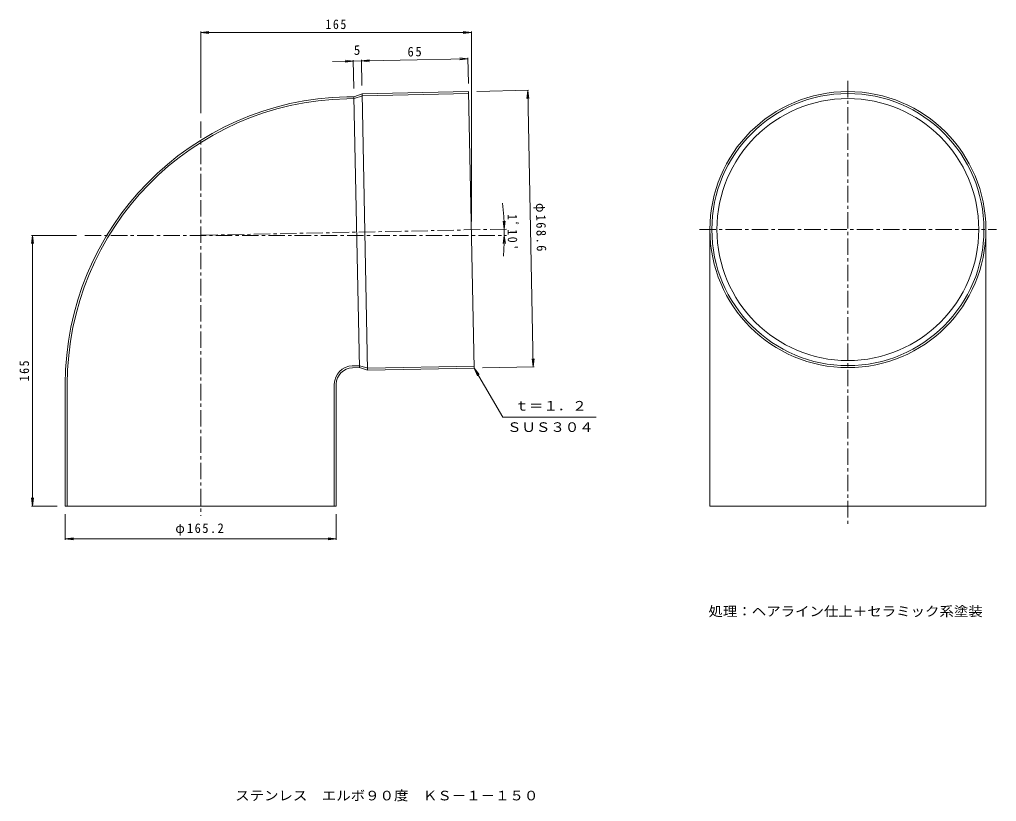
# Model space of a CAD drawing. Units: millimetres, scale not verified. Extents: x -293 to 303, y -273 to 204.
import ezdxf
from ezdxf.enums import TextEntityAlignment as Align

# ---------------------------------------------------------------- set-up
doc = ezdxf.new("R2010")
doc.units = ezdxf.units.MM
doc.header["$LTSCALE"] = 2
doc.linetypes.add('CHAIN1', pattern=[8, 5, -1, 1, -1])
doc.layers.add('0-0', color=3, linetype='Continuous', lineweight=9)
doc.layers.add('0-4', color=7, linetype='Continuous', lineweight=9)
doc.layers.add('F-5', color=2, linetype='Continuous')
doc.styles.add('ＭＳ ゴシック', font='')
doc.styles.get('ＭＳ ゴシック').set_extended_font_data('MS Gothic')

msp = doc.modelspace()

# ---------------------------------------------------------------- linework, layer by layer
at = {"layer": '0-0', "linetype": 'CHAIN1'}
for p, q in [((212.432, 166.322), (212.432, -103.889)), ((-182.052, 141.677), (-182.052, -98.705)), ((-252.823, 72.249), (4.314, 72.249)), ((4.293, 76.045), (-182.052, 72.249)), ((121.867, 75.757), (302.998, 75.757))]:
    msp.add_line(p, q, dxfattribs=at)
at = {"layer": '0-0'}
for p, q in [((-93.02, 156.679), (-88.72, 156.767)), ((-92.996, 155.48), (-88.497, 155.571)), ((-83.755, 158.568), (-88.72, 156.767)), ((-88.72, 156.767), (-85.355, -8.399)), ((-83.533, 157.373), (-88.497, 155.571)), ((-83.755, 158.568), (-18.769, 159.892)), ((-83.533, 157.373), (-18.744, 158.693)), ((-18.769, 159.892), (-15.335, -8.673)), ((296.568, 75.757), (296.568, -92.751)), ((-89.68, -7.287), (-85.181, -7.195)), ((-89.656, -8.486), (-85.355, -8.399)), ((-85.355, -8.399), (-80.322, -9.997)), ((-264.652, -18.484), (-264.652, -92.751)), ((-263.452, -18.484), (-263.452, -92.751)), ((-100.652, -18.484), (-100.652, -92.751)), ((-99.452, -18.484), (-99.452, -92.751)), ((-264.652, -92.751), (-99.452, -92.751))]:
    msp.add_line(p, q, dxfattribs=at)
for points in [[(-83.755, 158.568), (-80.322, -9.997), (-15.335, -8.673)], [(128.297, 75.757), (128.297, -92.751), (296.568, -92.751)], [(-85.181, -7.195), (-80.148, -8.793), (-15.36, -7.473)]]:
    msp.add_lwpolyline(points, dxfattribs=at)
for radius in [84.135, 82.936, 79.814]:
    msp.add_circle((212.432, 75.757), radius, dxfattribs=at)
for radius in [175.2, 174, 11.2, 10]:
    msp.add_arc((-89.452, -18.484), radius, 91.16701, 180, dxfattribs=at)
at = {"layer": '0-4'}
for p, q in [((-182.052, 195.892), (-177.095, 196.545)), ((-17.052, 195.892), (-22.009, 196.545)), ((-182.052, 146.677), (-182.052, 196.492)), ((-182.052, 195.892), (-17.052, 195.892)), ((-182.052, 195.892), (-177.095, 195.24)), ((-17.052, 195.892), (-22.009, 195.24)), ((-17.052, 80.61), (-17.052, 196.492)), ((-101.814, 178.205), (-19.176, 179.888)), ((-89.162, 178.463), (-94.131, 179.014)), ((-88.822, 161.766), (-89.174, 179.062)), ((-83.857, 163.567), (-84.175, 179.164)), ((-84.163, 178.564), (-79.22, 179.318)), ((-19.176, 179.888), (-24.146, 180.44)), ((-19.176, 179.888), (-24.119, 179.135)), ((-18.871, 164.891), (-19.188, 180.488)), ((-89.162, 178.463), (-94.105, 177.709)), ((-84.163, 178.564), (-79.193, 178.013)), ((-13.77, 159.994), (17.824, 160.638)), ((17.224, 160.626), (16.672, 155.656)), ((17.224, 160.626), (20.657, -7.94)), ((17.224, 160.626), (17.977, 155.683)), ((2.944, 76.017), (2.19, 80.96)), ((2.944, 76.017), (3.495, 80.987)), ((-284.652, 72.249), (-285.305, 67.291)), ((-257.823, 72.249), (-285.252, 72.249)), ((-284.652, -92.751), (-284.652, 72.249)), ((-284.652, 72.249), (-283.999, 67.291)), ((2.982, 72.249), (2.33, 67.291)), ((2.982, 72.249), (3.635, 67.291)), ((20.657, -7.94), (19.904, -2.997)), ((20.657, -7.94), (21.209, -2.97)), ((-15.335, -8.673), (-12.291, -12.64)), ((-15.335, -8.673), (-13.422, -13.292)), ((-15.335, -8.673), (1.985, -38.673)), ((-10.336, -8.571), (21.257, -7.927)), ((1.985, -38.673), (58.918, -38.673)), ((-284.652, -92.751), (-285.305, -87.794)), ((-284.652, -92.751), (-283.999, -87.794)), ((-269.652, -92.751), (-285.252, -92.751)), ((-264.652, -97.751), (-264.652, -113.351)), ((-99.452, -97.751), (-99.452, -113.351)), ((-264.652, -112.751), (-259.695, -112.099)), ((-264.652, -112.751), (-99.452, -112.751)), ((-264.652, -112.751), (-259.695, -113.404)), ((-99.452, -112.751), (-104.409, -112.099)), ((-99.452, -112.751), (-104.409, -113.404))]:
    msp.add_line(p, q, dxfattribs=at)
msp.add_arc((-182.052, 72.249), 185.034, 356.08389, 6.07648, dxfattribs=at)

# ---------------------------------------------------------------- texts
at = {"layer": '0-4', "color": 2, "style": 'ＭＳ ゴシック'}
msp.add_text('5', height=5.865, rotation=1.167, dxfattribs=at).set_placement((-88.703, 180.472), align=Align.BOTTOM_LEFT)
at = {"layer": '0-4', "color": 2, "style": 'ＭＳ ゴシック', "width": 1.1}
for s, p in [('ｔ＝１．２', (9.232, -36.336)), ('ＳＵＳ３０４', (4.668, -49.334)), ('処理：ヘアライン仕上＋セラミック系塗装', (127.432, -161.616))]:
    msp.add_text(s, height=5.865, dxfattribs=at).set_placement(p, align=Align.BOTTOM_LEFT)
at = {"layer": '0-4', "color": 2, "char_height": 5.865, "attachment_point": 7, "style": 'ＭＳ ゴシック'}
for s, insert in [('\\T1.27;\\W0.9;165', (-106.052, 197.892)), ('\\T1.23;\\W0.95;φ165.2', (-197.552, -110.752))]:
    msp.add_mtext(s, dxfattribs=dict(at, insert=insert))
for s, insert, rotation in [('\\T1.27;\\W0.95;65', (-55.959, 181.139), 1.167), ('\\T1.23;\\W0.95;φ168.6', (20.625, 91.88), 271.167), ("\\T1.28;\\W0.9;1ﾟ10'", (4.861, 85.153), 270.584), ('\\T1.27;\\W0.9;165', (-286.652, -16.751), 90)]:
    msp.add_mtext(s, dxfattribs=dict(at, insert=insert, rotation=rotation))
at = {"layer": 'F-5', "style": 'ＭＳ ゴシック', "width": 1.1}
msp.add_text('ステンレス\u3000エルボ９０度\u3000ＫＳ－１－１５０', height=5.865, dxfattribs=at).set_placement((-161.058, -273.918), align=Align.BOTTOM_LEFT)

doc.saveas('drawing.dxf')
